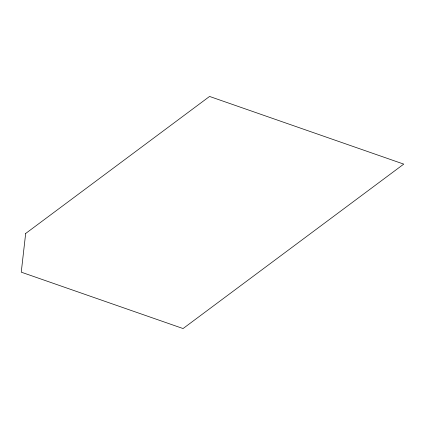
<?xml version="1.0" encoding="UTF-8"?>
<svg xmlns="http://www.w3.org/2000/svg" width="425" height="425" viewBox="0 0 425 425"><rect width="100%" height="100%" fill="white"/><g stroke="black" fill="none" stroke-linecap="round" stroke-linejoin="round"><path stroke-width="0.64" d="M25.665 233.479L21.25 272.165L183.069 328.552L403.75 164.114L209.562 96.448L25.665 233.479"/></g></svg>
